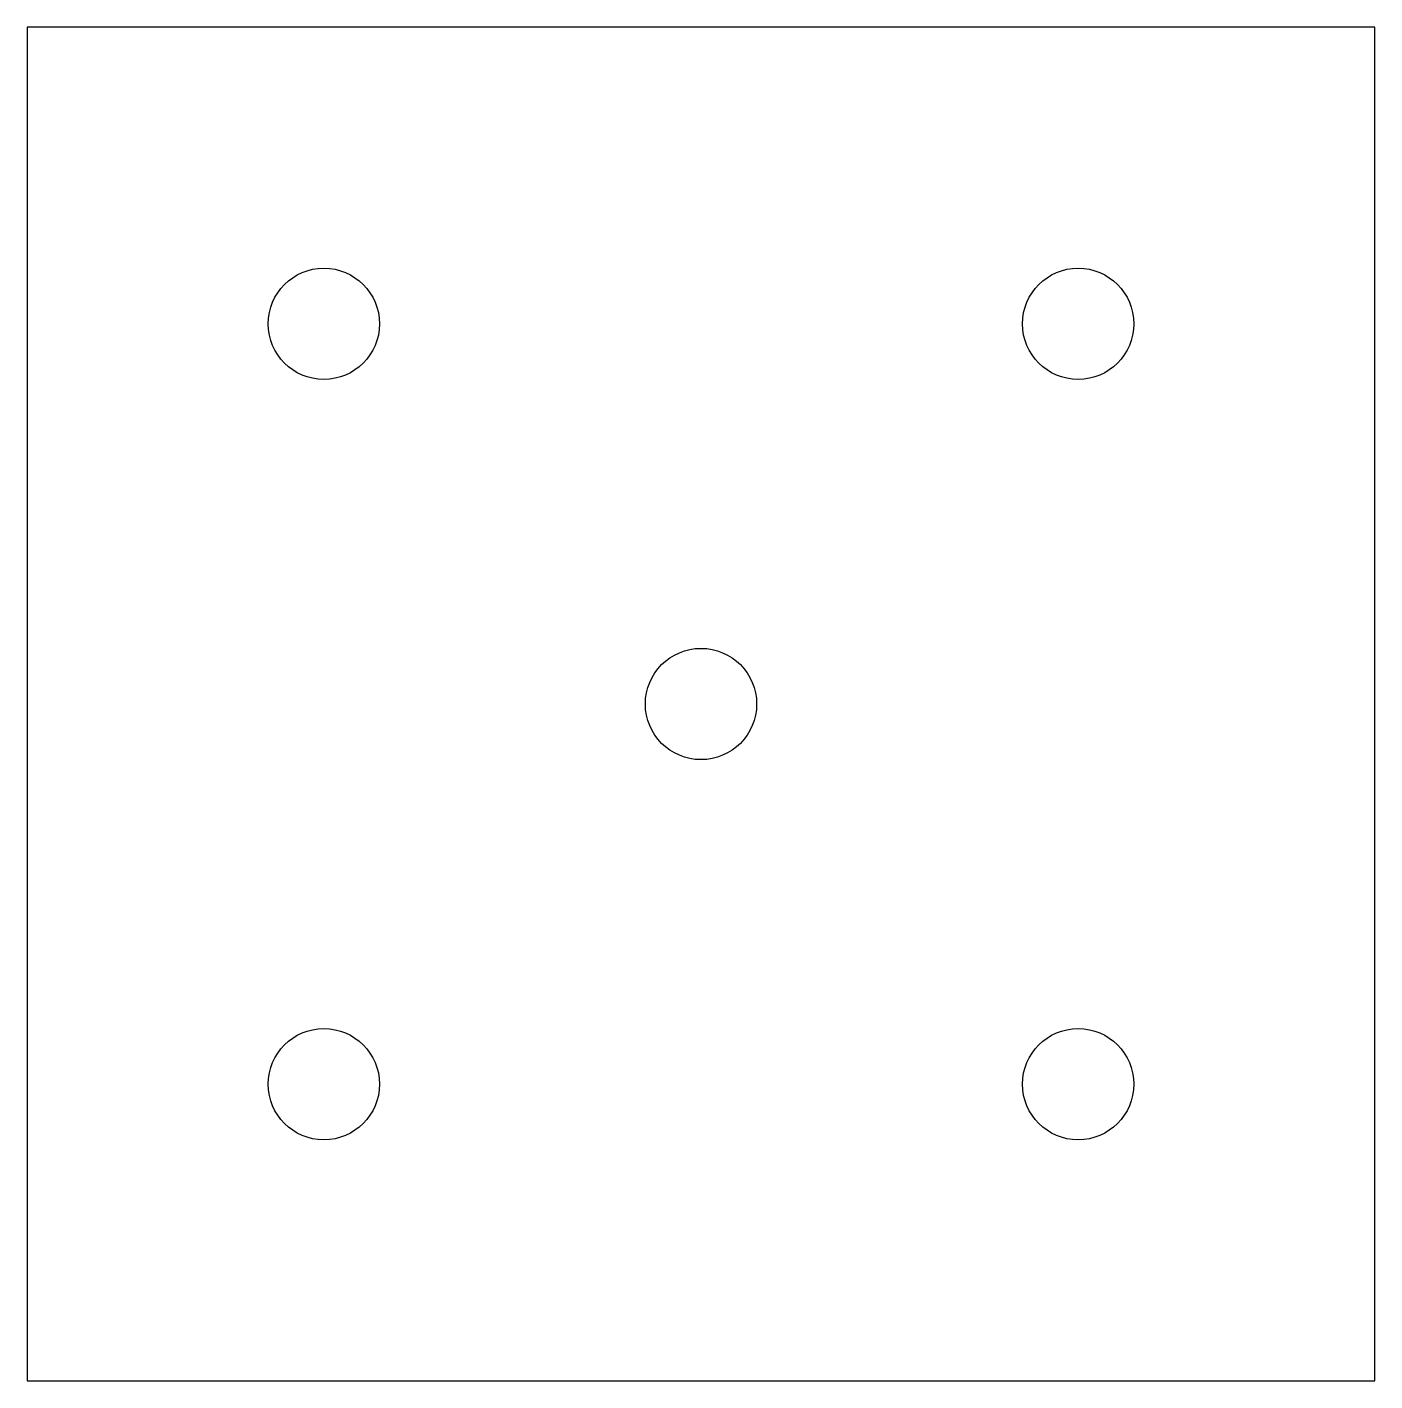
# Model space of a CAD drawing. Header units: inches. Extents: x 0 to 13.6, y 0 to 13.7.
import ezdxf

# ---------------------------------------------------------------- set-up
doc = ezdxf.new("R2010")
doc.units = ezdxf.units.IN
doc.header["$MEASUREMENT"] = 0

msp = doc.modelspace()

# ---------------------------------------------------------------- linework, layer by layer
at = {"color": 7, "linetype": 'Continuous', "lineweight": 25}
for p, q in [((0, 13.6875), (0, 0)), ((13.625, 13.6875), (0, 13.6875)), ((13.625, 0), (13.625, 13.6875)), ((0, 0), (13.625, 0))]:
    msp.add_line(p, q, dxfattribs=at)
for centre in [(3, 10.6875), (10.625, 10.6875), (6.8125, 6.84375), (3, 3), (10.625, 3)]:
    msp.add_circle(centre, 0.5625, dxfattribs=at)

doc.saveas('drawing.dxf')
